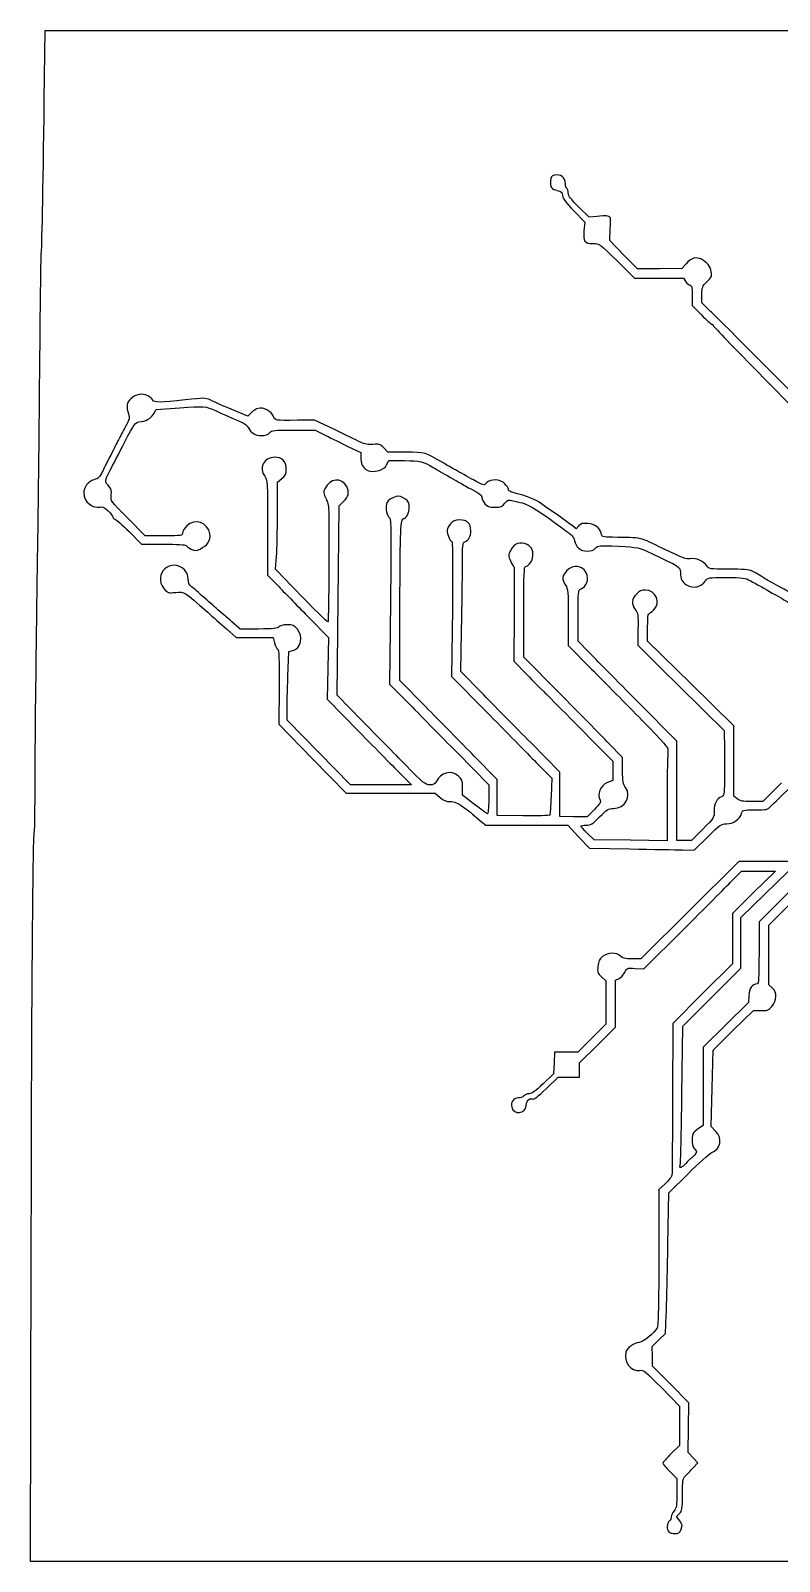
# Model space of a CAD drawing. Header units: millimetres. Extents: x 0.4 to 40.2, y 255.9 to 285.8.
# Drawn here: x 0.39 to 14.99, y 255.91 to 285.77 of the extents above; entities that cross this region are included whole.
import ezdxf

# ---------------------------------------------------------------- set-up
doc = ezdxf.new("R2010")
doc.units = ezdxf.units.MM
doc.layers.add('Layer_1', color=7, linetype='CONTINUOUS')

msp = doc.modelspace()

# ---------------------------------------------------------------- linework, layer by layer
at = {"layer": 'Layer_1', "color": 7}
for points in [[(0.653032, 284.420486), (0.671089, 285.770864), (18.80908, 285.770875), (30.751941, 285.770875)], [(10.978269, 282.254608), (11.191099, 282.036124), (11.175879, 281.868301)], [(11.424895, 282.148418), (11.275514, 282.129748), (11.072524, 282.330123)], [(13.164968, 281.2245), (13.081148, 281.13299), (12.650568, 281.12739), (12.219987, 281.12179), (11.948642, 281.399659), (11.677296, 281.677529), (11.689306, 281.906352)], [(11.819552, 281.278788), (12.158029, 280.939497), (12.637108, 280.939497), (13.116186, 280.939497), (13.160646, 280.871637)], [(13.285616, 280.606988), (13.285944, 280.410199), (13.465367, 280.226982)], [(13.644927, 280.294901), (13.475281, 280.460352), (13.475281, 280.620263)], [(14.438871, 279.2418), (15.185311, 278.48395), (15.185311, 277.948944)], [(15.348217, 277.999764), (15.348217, 278.588683), (14.58137, 279.359067)], [(2.780366, 278.292208), (2.834698, 278.380118), (3.293097, 278.414008)], [(4.689494, 278.317619), (4.621407, 278.249529), (4.38647, 278.347949)], [(5.514445, 277.980765), (5.932497, 277.980765), (6.14132, 277.87477)], [(6.298023, 277.994016), (5.920187, 278.174475), (5.592297, 278.170475)], [(6.587647, 277.655298), (6.825151, 277.541822), (6.825151, 277.427121)], [(7.707561, 277.546479), (7.351025, 277.546479), (7.271303, 277.630499)], [(7.327841, 277.303225), (7.369412, 277.383615), (7.675764, 277.383615)], [(5.199729, 276.359327), (5.198589, 276.960578), (5.285184, 277.032868)], [(6.844479, 272.317517), (6.361642, 272.809936), (6.380565, 274.654778), (6.399488, 276.499621), (6.490183, 276.585161)], [(2.98504, 275.917903), (2.619274, 275.917903), (2.282078, 276.258512)], [(2.30579, 275.998341), (2.550079, 275.755273), (2.975984, 275.755171)], [(5.006579, 276.079885), (5.006579, 275.151192), (5.230512, 274.919175)], [(11.076252, 276.111492), (11.025212, 276.055102), (10.943552, 276.115482)], [(5.349212, 275.073537), (5.162565, 275.268228), (5.181725, 275.51315)], [(7.403905, 274.630435), (7.386404, 273.023207), (7.745956, 272.6587)], [(8.084748, 272.586696), (7.58388, 273.096312), (7.58721, 274.51387)], [(8.609567, 274.491318), (8.594049, 273.173348), (9.266899, 272.4895)], [(9.815546, 274.395954), (9.806586, 273.471185), (10.059838, 273.211811)], [(10.69093, 272.85373), (10.000948, 273.548959), (10.000948, 274.434827)], [(4.204808, 274.102337), (4.393763, 273.936382), (4.753414, 273.936382), (5.113064, 273.936382), (5.142679, 273.826411)], [(4.831052, 274.099239), (4.472164, 274.099239), (4.311867, 274.238776)], [(5.824474, 274.311486), (6.194504, 273.935813), (6.181975, 273.332157), (6.169446, 272.7285), (6.789104, 272.097496)], [(10.869374, 274.325881), (10.869552, 273.778912), (11.324203, 273.317435)], [(11.269914, 273.647142), (11.059553, 273.862744), (11.059553, 274.361862)], [(15.503739, 274.300036), (15.577899, 274.221426), (15.569799, 273.705703), (15.561699, 273.189981), (16.062603, 272.689843), (16.563507, 272.189706), (16.549897, 272.024833), (16.536287, 271.859959), (16.196766, 271.517015), (15.857246, 271.17407), (15.842846, 270.445134), (15.828446, 269.716197), (15.748246, 269.641277), (15.668036, 269.566357), (14.931252, 269.565947), (14.194468, 269.565536), (13.238387, 268.61598), (12.282307, 267.666426), (12.109371, 267.666426)], [(12.228581, 274.093149), (12.223981, 273.783362), (12.679994, 273.331397)], [(14.162336, 270.786937), (14.094386, 270.840387), (14.097286, 271.526593), (14.100186, 272.2128), (13.258454, 273.037791), (12.416721, 273.862783), (12.416721, 274.130309)], [(9.176432, 272.858373), (8.772644, 273.271392), (8.789125, 274.058547)], [(5.4044, 273.17079), (5.422212, 273.662495), (5.499874, 273.679555)], [(5.23039, 272.965736), (5.22348, 272.239926), (5.881832, 271.568098), (6.540183, 270.896272), (7.408768, 270.895862), (8.277354, 270.895452), (8.369248, 270.814452)], [(13.49451, 270.197417), (13.27293, 269.973485), (13.129828, 269.973485), (12.986727, 269.973485), (12.986727, 270.941114), (12.986727, 271.908743), (12.2335, 272.670142)], [(7.611658, 271.262839), (7.814553, 271.059188), (7.220258, 271.059188), (6.625961, 271.059188), (6.006561, 271.690272), (5.38716, 272.321354), (5.386873, 272.50022)], [(13.523316, 272.499223), (13.910624, 272.119015), (13.915224, 271.758761)], [(11.377992, 270.576929), (11.236876, 270.433951), (10.971772, 270.437151), (10.706667, 270.440351), (10.706667, 270.874615), (10.706667, 271.3088), (10.143443, 271.877077)], [(11.310606, 271.951935), (11.738113, 271.519104), (11.738113, 271.332813), (11.738113, 271.146521), (11.63499, 271.105261)], [(11.928139, 271.337949), (11.928139, 271.591649), (11.654517, 271.875075)], [(8.713782, 271.675856), (9.322056, 271.057519), (9.319036, 270.77214)], [(9.990009, 270.45643), (9.485224, 270.46433), (9.485224, 270.8126), (9.485224, 271.160828), (9.03542, 271.618953)], [(10.242896, 271.496487), (10.546042, 271.187323), (10.533272, 270.838777)], [(9.039493, 270.679168), (8.809585, 270.855617), (8.808095, 271.009279)], [(12.797096, 270.819716), (12.796727, 269.96949), (12.084215, 269.97829), (11.371703, 269.98709), (11.242773, 270.111943)], [(15.027545, 271.096921), (14.661156, 270.733487), (14.44572, 270.733487)], [(9.136935, 270.373799), (9.263648, 270.272012), (10.062591, 270.272012), (10.861533, 270.272012), (11.071223, 270.048079), (11.280913, 269.824147), (12.072741, 269.809957)], [(13.095288, 269.789807), (13.326006, 269.783807), (13.583858, 270.040851)], [(14.052166, 269.17965), (14.244301, 269.37644), (14.575776, 269.37644), (14.907251, 269.37644), (14.489759, 268.964363), (14.072268, 268.552287), (14.072104, 268.061849), (14.071939, 267.571411), (13.48852, 266.987975), (12.905102, 266.404539), (12.901602, 264.965799)], [(13.084036, 265.01411), (13.100836, 266.349881), (13.668065, 266.917823), (14.235294, 267.485765), (14.235294, 267.978432), (14.235294, 268.4711), (14.698315, 268.923729), (15.161336, 269.376359), (15.373597, 269.376359), (15.585857, 269.376359), (15.087007, 268.882321), (14.588157, 268.388282), (14.588157, 267.783017)], [(14.845761, 267.101444), (14.777901, 267.160444), (14.777901, 267.741089), (14.777901, 268.321735), (15.242107, 268.78121)], [(12.176182, 267.480663), (12.339537, 267.471363), (13.099784, 268.227112)], [(11.517402, 267.316809), (11.602302, 267.237499), (11.602302, 266.814657), (11.602302, 266.391814), (11.327442, 266.119821), (11.052582, 265.847829), (10.828165, 265.847829), (10.603749, 265.847829), (10.594049, 265.63587), (10.584349, 265.423911), (10.380775, 265.228825)], [(10.443758, 265.138928), (10.669485, 265.359255), (10.877993, 265.359255), (11.0865, 265.359255), (11.0865, 265.497723), (11.0865, 265.636215), (11.439363, 265.984544), (11.792226, 266.332876), (11.792226, 266.791711), (11.792226, 267.250548), (11.860296, 267.281558)], [(14.388781, 266.946557), (14.383281, 266.811319), (13.942832, 266.378581), (13.502383, 265.945846), (13.502383, 265.179705), (13.502383, 264.413565), (13.410073, 264.356515)], [(13.742816, 264.307684), (13.657726, 264.395654), (13.675306, 265.141445), (13.692886, 265.887235), (14.087168, 266.273114), (14.48145, 266.658993), (14.620175, 266.655793)], [(12.812958, 262.093041), (12.832018, 263.10191), (13.203963, 263.474108)], [(12.75919, 263.279057), (12.633631, 263.165381), (12.633631, 261.844769)], [(40.106736, 257.602925), (40.102836, 255.913255), (34.68772, 255.913255), (14.733779, 255.913338), (0.387355, 255.913338), (0.399088, 261.932269)], [(13.307317, 257.738422), (13.397407, 257.833432), (13.303347, 257.936109), (13.209277, 258.038787), (13.214777, 258.52253), (13.220277, 259.006273), (12.866105, 259.363203), (12.511932, 259.720132), (12.509732, 259.911943), (12.507532, 260.103754), (12.63648, 260.232025), (12.765428, 260.360295), (12.779668, 260.722234)], [(12.691937, 259.295419), (13.040276, 258.939844), (13.040523, 258.555516), (13.040769, 258.171188), (12.877909, 258.014756)], [(12.850766, 257.66411), (12.986482, 257.530434), (12.986482, 257.24869)], [(13.042213, 256.704432), (12.981443, 256.786622), (13.038263, 256.847112)]]:
    msp.add_lwpolyline(points, dxfattribs=at)
msp.add_lwpolyline([(13.051163, 263.636583)], close=True, dxfattribs=at)
for points in [[(0.595554, 281.427556), (0.606622, 281.445466), (0.628455, 282.582287), (0.653032, 284.420486)], [(10.523164, 282.838459), (10.513964, 282.716589), (10.543314, 282.675436), (10.65567, 282.652638)], [(10.598104, 282.949557), (10.544164, 282.935907), (10.528794, 282.913127), (10.523164, 282.838459)], [(10.814834, 282.780061), (10.814134, 282.906279), (10.719504, 282.980271), (10.598104, 282.949557)], [(10.842394, 282.690241), (10.827464, 282.699441), (10.815064, 282.739881), (10.814834, 282.780061)], [(10.65567, 282.652638), (10.73198, 282.637158), (10.74891, 282.620508), (10.756417, 282.553558)], [(10.756417, 282.553558), (10.762817, 282.496308), (10.826857, 282.410047), (10.978269, 282.254608)], [(10.869534, 282.601981), (10.869534, 282.641301), (10.857324, 282.681011), (10.842394, 282.690241)], [(11.072524, 282.330123), (10.922077, 282.478632), (10.869534, 282.549), (10.869534, 282.601981)], [(11.637796, 282.151118), (11.602856, 282.159918), (11.507054, 282.158618), (11.424895, 282.148418)], [(11.175879, 281.868301), (11.156739, 281.657185), (11.184779, 281.618079), (11.355061, 281.618079)], [(11.689306, 281.906352), (11.700946, 282.128145), (11.699366, 282.135665), (11.637796, 282.151118)], [(11.355061, 281.618079), (11.480212, 281.618079), (11.483395, 281.615779), (11.819552, 281.278788)], [(0.568495, 279.432043), (0.578302, 280.521371), (0.590482, 281.419352), (0.595554, 281.427556)], [(13.465639, 281.31081), (13.362302, 281.36425), (13.26824, 281.33725), (13.164968, 281.2245)], [(13.656461, 281.064698), (13.638411, 281.175926), (13.579471, 281.251946), (13.465639, 281.31081)], [(13.573871, 280.873151), (13.661671, 280.955961), (13.670711, 280.976912), (13.656461, 281.064698)], [(13.160646, 280.871637), (13.185096, 280.834317), (13.223146, 280.803777), (13.245196, 280.803777)], [(13.245196, 280.803777), (13.276836, 280.803777), (13.285356, 280.762297), (13.285616, 280.606988)], [(13.475281, 280.620263), (13.475281, 280.768963), (13.482181, 280.786691), (13.573871, 280.873151)], [(13.465367, 280.226982), (13.564047, 280.126212), (13.655509, 280.043765), (13.66861, 280.043765)], [(14.58137, 279.359067), (14.159632, 279.782778), (13.738232, 280.203903), (13.644927, 280.294901)], [(13.66861, 280.043765), (13.68171, 280.043765), (13.69243, 280.033865), (13.69243, 280.021705)], [(13.69243, 280.021705), (13.69243, 280.009575), (14.028328, 279.658618), (14.438871, 279.2418)], [(0.503506, 274.01782), (0.546985, 277.114106), (0.549511, 277.324668), (0.568495, 279.432043)], [(2.339428, 278.590432), (2.258398, 278.515302), (2.246027, 278.430919), (2.295844, 278.293157)], [(2.670321, 278.646812), (2.561291, 278.703192), (2.438466, 278.682262), (2.339428, 278.590432)], [(2.771524, 278.562982), (2.763234, 278.584592), (2.717689, 278.622322), (2.670321, 278.646812)], [(3.885233, 278.568726), (3.801917, 278.608796), (3.762857, 278.608736), (3.403043, 278.567982)], [(2.295844, 278.293157), (2.323314, 278.217187), (2.317135, 278.190785), (2.23822, 278.04694)], [(2.499177, 278.137934), (2.633634, 278.151514), (2.724082, 278.201134), (2.780366, 278.292208)], [(3.403043, 278.567982), (2.913461, 278.512522), (2.791249, 278.511552), (2.771524, 278.562982)], [(3.293097, 278.414008), (3.76632, 278.448998), (3.80574, 278.445928), (3.988677, 278.359818)], [(4.38647, 278.347949), (4.128398, 278.456092), (4.022063, 278.502922), (3.885233, 278.568726)], [(3.988677, 278.359818), (4.126677, 278.294858), (4.366724, 278.188439), (4.495429, 278.135159)], [(4.823922, 278.402359), (4.787437, 278.393159), (4.726942, 278.355069), (4.689494, 278.317619)], [(5.118201, 278.255065), (5.075011, 278.352645), (4.924997, 278.427727), (4.823922, 278.402359)], [(2.23822, 278.04694), (2.189603, 277.95832), (2.128219, 277.843065), (2.101811, 277.790814)], [(2.225449, 277.750045), (2.403033, 278.094909), (2.428346, 278.13078), (2.499177, 278.137934)], [(4.495429, 278.135159), (4.55021, 278.112479), (4.610146, 278.065409), (4.62862, 278.030557)], [(4.62862, 278.030557), (4.68741, 277.919642), (4.764041, 277.872185), (4.884352, 277.872185)], [(5.047265, 277.926475), (5.092342, 277.976285), (5.130865, 277.980765), (5.514445, 277.980765)], [(5.592297, 278.170475), (5.134335, 278.164875), (5.160159, 278.160285), (5.118201, 278.255065)], [(6.807021, 277.749419), (6.734881, 277.784699), (6.505832, 277.894764), (6.298023, 277.994016)], [(1.930705, 277.183537), (1.98519, 277.286113), (2.117825, 277.541041), (2.225449, 277.750045)], [(2.101811, 277.790814), (2.075404, 277.738564), (2.006959, 277.604204), (1.949712, 277.492238)], [(4.884352, 277.872185), (4.963665, 277.872185), (5.01302, 277.888635), (5.047265, 277.926475)], [(6.14132, 277.87477), (6.256173, 277.81647), (6.45702, 277.71771), (6.587647, 277.655298)], [(7.064883, 277.699899), (6.966123, 277.688509), (6.909262, 277.699418), (6.807021, 277.749419)], [(7.271303, 277.630499), (7.198699, 277.707009), (7.180268, 277.713209), (7.064883, 277.699899)], [(1.949712, 277.492238), (1.892466, 277.380272), (1.818385, 277.232736), (1.785088, 277.164379)], [(5.139278, 277.450199), (4.937258, 277.450199), (4.828957, 277.234387), (4.952292, 277.077592)], [(5.37178, 277.217088), (5.37178, 277.368954), (5.290747, 277.450199), (5.139278, 277.450199)], [(6.825151, 277.427121), (6.825151, 277.228725), (6.974547, 277.129443), (7.180315, 277.191092)], [(7.675764, 277.383615), (7.981474, 277.383615), (8.052048, 277.366565), (8.236603, 277.248137)], [(8.440172, 277.33269), (8.063573, 277.555406), (8.094164, 277.546479), (7.707561, 277.546479)], [(1.785088, 277.164379), (1.736226, 277.064071), (1.704597, 277.034118), (1.621133, 277.009112)], [(1.91997, 276.875752), (1.828298, 276.977662), (1.828786, 276.991664), (1.930705, 277.183537)], [(5.285184, 277.032868), (5.356861, 277.092708), (5.37178, 277.124448), (5.37178, 277.217088)], [(7.180315, 277.191092), (7.252424, 277.212702), (7.29955, 277.248522), (7.327841, 277.303225)], [(8.236603, 277.248137), (8.258997, 277.233767), (8.387248, 277.160017), (8.521607, 277.084253)], [(8.67089, 277.201513), (8.588781, 277.247174), (8.484958, 277.306204), (8.440172, 277.33269)], [(8.521607, 277.084253), (8.655966, 277.008483), (8.784219, 276.935575), (8.806612, 276.922223)], [(9.021406, 277.006517), (8.910725, 277.068051), (8.752998, 277.155852), (8.67089, 277.201513)], [(1.621133, 277.009112), (1.507761, 276.975142), (1.423632, 276.865025), (1.423632, 276.750595)], [(1.959409, 276.707453), (1.970647, 276.791243), (1.961729, 276.829338), (1.91997, 276.875752)], [(4.952292, 277.077592), (5.004176, 277.011632), (5.006579, 276.967477), (5.006579, 276.079885)], [(6.121645, 276.836053), (6.089606, 276.771953), (6.092477, 276.748913), (6.146371, 276.637579)], [(6.5493, 276.876433), (6.449833, 277.063189), (6.224537, 277.041919), (6.121645, 276.836053)], [(6.490183, 276.585161), (6.586928, 276.676401), (6.605942, 276.770084), (6.5493, 276.876433)], [(8.806612, 276.922223), (8.829006, 276.908873), (8.908399, 276.865333), (8.983043, 276.825473)], [(8.983043, 276.825473), (9.157398, 276.732363), (9.18642, 276.708052), (9.187521, 276.654211)], [(9.273539, 276.949077), (9.222724, 276.894537), (9.222216, 276.894647), (9.021406, 277.006517)], [(9.635786, 276.931907), (9.549633, 277.024867), (9.35284, 277.034194), (9.273539, 276.949077)], [(9.702348, 276.825164), (9.702348, 276.844374), (9.672397, 276.892404), (9.635786, 276.931907)], [(9.749848, 276.776594), (9.723721, 276.784094), (9.702348, 276.805954), (9.702348, 276.825164)], [(1.423632, 276.750595), (1.423632, 276.585995), (1.596041, 276.439866), (1.74438, 276.478738)], [(1.74438, 276.478738), (1.792273, 276.491288), (1.829279, 276.473338), (1.899592, 276.403358)], [(2.282078, 276.258512), (1.946021, 276.598), (1.944931, 276.599516), (1.959409, 276.707453)], [(6.146371, 276.637579), (6.206836, 276.512674), (6.207305, 276.502205), (6.202635, 275.380867)], [(7.326004, 276.536074), (7.305085, 276.440834), (7.332764, 276.311234), (7.382899, 276.269622)], [(7.449912, 276.657968), (7.371985, 276.624208), (7.338023, 276.590798), (7.326004, 276.536074)], [(7.652342, 276.659168), (7.563278, 276.701638), (7.550469, 276.701568), (7.449912, 276.657968)], [(7.764415, 276.523251), (7.751483, 276.592191), (7.724704, 276.624661), (7.652342, 276.659168)], [(7.667, 276.257267), (7.734563, 276.278707), (7.78464, 276.415442), (7.764415, 276.523251)], [(9.187521, 276.654211), (9.188002, 276.629911), (9.213823, 276.579501), (9.244867, 276.542176)], [(9.244867, 276.542176), (9.291238, 276.486426), (9.325442, 276.474316), (9.43654, 276.474316)], [(9.43654, 276.474316), (9.552875, 276.474316), (9.580439, 276.485186), (9.633818, 276.552136)], [(9.633818, 276.552136), (9.690776, 276.623566), (9.703371, 276.627656), (9.787319, 276.601926)], [(10.350532, 276.539378), (10.2174, 276.632838), (10.129661, 276.667485), (9.749848, 276.776594)], [(9.787319, 276.601926), (9.837618, 276.586506), (9.923917, 276.566326), (9.979094, 276.557086)], [(9.979094, 276.557086), (10.067344, 276.542296), (10.391677, 276.345482), (10.602624, 276.178712)], [(10.943552, 276.115482), (10.839965, 276.192062), (10.548444, 276.400445), (10.350532, 276.539378)], [(1.899592, 276.403358), (1.950371, 276.352838), (1.992305, 276.296234), (1.992779, 276.277573)], [(1.992779, 276.277573), (1.993261, 276.258913), (2.00891, 276.243143), (2.027571, 276.242523)], [(2.027571, 276.242523), (2.046232, 276.241911), (2.17143, 276.132028), (2.30579, 275.998341)], [(3.881883, 275.953579), (3.845844, 276.178943), (3.588282, 276.268124), (3.430148, 276.10999)], [(5.181725, 275.51315), (5.192263, 275.647859), (5.200364, 276.028638), (5.199729, 276.359327)], [(7.382899, 276.269622), (7.415717, 276.242392), (7.41882, 276.00021), (7.403905, 274.630435)], [(7.58721, 274.51387), (7.59097, 276.111704), (7.5966, 276.234923), (7.667, 276.257267)], [(8.744762, 276.226045), (8.659547, 276.223845), (8.618359, 276.205925), (8.570606, 276.150405)], [(8.968635, 276.015443), (8.969775, 276.16213), (8.897573, 276.230052), (8.744762, 276.226045)], [(3.350806, 275.974273), (3.350806, 275.919993), (3.337226, 275.917903), (2.98504, 275.917903)], [(3.430148, 276.10999), (3.386507, 276.06635), (3.350806, 276.00528), (3.350806, 275.974273)], [(3.690968, 275.658631), (3.834934, 275.726951), (3.901643, 275.830008), (3.881883, 275.953579)], [(8.570606, 276.150405), (8.536208, 276.110415), (8.508062, 276.055765), (8.508062, 276.02897)], [(8.508062, 276.02897), (8.508062, 275.95101), (8.565032, 275.809287), (8.596372, 275.809287)], [(8.854139, 275.801673), (8.93197, 275.830873), (8.96772, 275.897623), (8.968635, 276.015443)], [(10.602624, 276.178712), (10.642454, 276.147222), (10.741935, 276.074455), (10.823698, 276.017)], [(10.823698, 276.017), (10.93338, 275.93993), (10.976776, 275.890452), (10.989206, 275.828302)], [(11.252756, 276.155832), (11.150659, 276.165632), (11.117781, 276.157332), (11.076252, 276.111492)], [(11.508115, 275.965489), (11.479895, 276.078036), (11.393692, 276.14229), (11.252756, 276.155832)], [(11.73425, 275.888069), (11.531527, 275.890769), (11.526408, 275.892569), (11.508115, 275.965489)], [(12.726096, 275.664241), (12.25629, 275.895257), (12.322998, 275.880203), (11.73425, 275.888069)], [(2.975984, 275.755171), (3.232527, 275.755106), (3.408607, 275.744191), (3.418784, 275.727731)], [(3.418784, 275.727731), (3.428074, 275.712691), (3.472635, 275.681281), (3.517803, 275.657931)], [(3.517803, 275.657931), (3.592446, 275.619331), (3.60822, 275.619401), (3.690968, 275.658631)], [(8.596372, 275.809287), (8.616381, 275.809287), (8.62038, 275.409672), (8.609567, 274.491318)], [(8.806123, 275.314777), (8.806604, 275.736347), (8.811453, 275.785655), (8.854139, 275.801673)], [(9.746668, 275.637137), (9.697871, 275.537667), (9.69777, 275.529765), (9.743998, 275.427235)], [(10.066402, 275.748028), (9.932809, 275.811738), (9.811719, 275.769738), (9.746668, 275.637137)], [(10.172068, 275.480803), (10.201818, 275.602517), (10.162368, 275.702262), (10.066402, 275.748028)], [(10.989206, 275.828302), (11.016036, 275.69414), (11.104566, 275.619311), (11.236461, 275.619311)], [(11.236461, 275.619311), (11.316521, 275.619311), (11.364575, 275.635781), (11.400583, 275.675571)], [(11.400583, 275.675571), (11.449313, 275.729411), (11.468453, 275.730991), (11.845869, 275.712351)], [(11.845869, 275.712351), (12.238602, 275.692951), (12.241307, 275.692371), (12.498099, 275.572428)], [(13.24867, 275.469103), (13.17163, 275.454643), (13.091448, 275.484593), (12.726096, 275.664241)], [(3.390751, 275.246007), (3.139114, 275.517386), (2.751215, 275.168477), (2.989598, 274.885179)], [(6.202635, 275.380867), (6.200055, 274.75895), (6.191825, 274.24401), (6.184373, 274.236557)], [(8.789125, 274.058547), (8.798185, 274.491482), (8.805838, 275.056785), (8.806123, 275.314777)], [(9.743998, 275.427235), (9.770422, 275.368635), (9.799347, 275.3207), (9.808276, 275.320708)], [(9.808276, 275.320708), (9.817206, 275.320715), (9.820477, 274.904576), (9.815546, 274.395954)], [(10.000948, 274.434827), (10.000948, 275.158799), (10.007648, 275.320694), (10.037458, 275.320694)], [(10.037458, 275.320694), (10.085788, 275.320694), (10.152257, 275.399754), (10.172068, 275.480803)], [(11.217978, 275.193567), (11.136618, 275.346317), (10.972758, 275.36546), (10.844494, 275.237197)], [(12.498099, 275.572428), (13.024303, 275.32665), (13.054224, 275.307099), (13.057307, 275.207052)], [(13.569301, 275.332066), (13.507491, 275.426396), (13.359098, 275.489819), (13.24867, 275.469103)], [(13.998398, 275.266376), (13.620199, 275.266581), (13.611345, 275.267876), (13.569301, 275.332066)], [(3.459416, 275.07143), (3.459416, 275.14136), (3.438519, 275.194492), (3.390751, 275.246007)], [(3.512688, 274.933592), (3.476063, 274.959242), (3.459416, 275.002312), (3.459416, 275.07143)], [(6.184373, 274.236557), (6.172307, 274.224487), (5.939373, 274.457934), (5.349212, 275.073537)], [(10.844494, 275.237197), (10.747524, 275.140227), (10.740047, 275.067853), (10.815264, 274.95428)], [(11.107053, 274.877636), (11.228101, 274.920076), (11.281951, 275.073452), (11.217978, 275.193567)], [(13.057307, 275.207052), (13.061607, 275.067651), (13.088547, 275.01068), (13.174049, 274.96017)], [(13.174049, 274.96017), (13.306528, 274.88191), (13.461805, 274.91544), (13.543361, 275.03991)], [(13.543361, 275.03991), (13.583671, 275.10144), (13.597261, 275.10358), (13.946622, 275.10358)], [(13.946622, 275.10358), (14.270874, 275.10358), (14.319502, 275.09728), (14.418125, 275.04251)], [(14.452422, 275.230476), (14.405582, 275.255146), (14.264983, 275.266266), (13.998398, 275.266376)], [(14.418125, 275.04251), (14.670352, 274.902425), (15.064231, 274.678832), (15.155339, 274.624016)], [(14.696712, 275.087085), (14.653332, 275.119235), (14.563115, 275.172185), (14.452422, 275.230476)], [(14.977686, 274.93042), (14.845543, 274.99999), (14.719105, 275.070492), (14.696712, 275.087085)], [(2.989598, 274.885179), (3.059608, 274.801979), (3.06912, 274.798959), (3.218374, 274.812489)], [(3.218374, 274.812489), (3.391494, 274.828189), (3.377232, 274.837079), (3.839422, 274.42543)], [(3.712805, 274.762407), (3.632041, 274.836036), (3.541987, 274.913069), (3.512688, 274.933592)], [(4.005611, 274.503422), (3.925333, 274.572235), (3.793571, 274.688777), (3.712805, 274.762407)], [(5.230512, 274.919175), (5.353674, 274.791565), (5.620957, 274.518105), (5.824474, 274.311486)], [(10.815264, 274.95428), (10.864574, 274.87982), (10.869214, 274.826049), (10.869374, 274.325881)], [(11.059553, 274.361862), (11.059553, 274.812773), (11.064153, 274.862589), (11.107053, 274.877636)], [(12.197491, 274.779935), (12.102651, 274.685095), (12.095633, 274.588957), (12.175661, 274.480719)], [(12.367414, 274.859275), (12.303494, 274.859275), (12.253484, 274.835925), (12.197491, 274.779935)], [(12.532361, 274.466796), (12.685659, 274.608942), (12.580451, 274.859275), (12.367414, 274.859275)], [(15.338271, 274.721139), (15.272091, 274.766669), (15.109829, 274.860847), (14.977686, 274.93042)], [(3.839422, 274.42543), (3.936459, 274.339), (4.100883, 274.193612), (4.204808, 274.102337)], [(4.311867, 274.238776), (4.223704, 274.31552), (4.085888, 274.434611), (4.005611, 274.503422)], [(12.175661, 274.480719), (12.227111, 274.411129), (12.232691, 274.370311), (12.228581, 274.093149)], [(12.416721, 274.130309), (12.416721, 274.277449), (12.426021, 274.397836), (12.437361, 274.397836)], [(12.437361, 274.397836), (12.448711, 274.397836), (12.491461, 274.428866), (12.532361, 274.466796)], [(5.22373, 274.139949), (5.196811, 274.107519), (5.11695, 274.099239), (4.831052, 274.099239)], [(5.387501, 274.180669), (5.305077, 274.180669), (5.245158, 274.165769), (5.22373, 274.139949)], [(5.587752, 274.097159), (5.527298, 274.168999), (5.499321, 274.180669), (5.387501, 274.180669)], [(5.499874, 273.679555), (5.657254, 273.714115), (5.707828, 273.954456), (5.587752, 274.097159)], [(0.474412, 271.103853), (0.475025, 271.609267), (0.488102, 272.920553), (0.503506, 274.01782)], [(5.142679, 273.826411), (5.158968, 273.765931), (5.186919, 273.710838), (5.204797, 273.703993)], [(5.204797, 273.703993), (5.229164, 273.694693), (5.235571, 273.509811), (5.23039, 272.965736)], [(12.2335, 272.670142), (11.819226, 273.088912), (11.385612, 273.528562), (11.269914, 273.647142)], [(10.059838, 273.211811), (10.199126, 273.069156), (10.328638, 272.938697), (10.347643, 272.921903)], [(11.324203, 273.317435), (11.57426, 273.063623), (12.015254, 272.616005), (12.304188, 272.322728)], [(12.679994, 273.331397), (12.930801, 273.082816), (13.310296, 272.708338), (13.523316, 272.499223)], [(5.386873, 272.50022), (5.386719, 272.5986), (5.394603, 272.900353), (5.4044, 273.17079)], [(10.347643, 272.921903), (10.381973, 272.891563), (10.491177, 272.781568), (11.310606, 271.951935)], [(7.745956, 272.6587), (7.943709, 272.458222), (8.379231, 272.015942), (8.713782, 271.675856)], [(10.143443, 271.877077), (9.83367, 272.189631), (9.398515, 272.631214), (9.176432, 272.858373)], [(11.654517, 271.875075), (11.504035, 272.030959), (11.07042, 272.471354), (10.69093, 272.85373)], [(7.701742, 271.442146), (7.495808, 271.65277), (7.110039, 272.046686), (6.844479, 272.317517)], [(9.03542, 271.618953), (8.788028, 271.870923), (8.360226, 272.306407), (8.084748, 272.586696)], [(9.266899, 272.4895), (9.636967, 272.113384), (10.076165, 271.666527), (10.242896, 271.496487)], [(12.304188, 272.322728), (12.742336, 271.877995), (12.826864, 271.779577), (12.813496, 271.72972)], [(6.789104, 272.097496), (7.129917, 271.750444), (7.500066, 271.374848), (7.611658, 271.262839)], [(12.813496, 271.72972), (12.804696, 271.69684), (12.797296, 271.28734), (12.797096, 270.819716)], [(13.915224, 271.758761), (13.917724, 271.560622), (13.917524, 271.274132), (13.914699, 271.122118)], [(8.169009, 271.059194), (8.085397, 271.059194), (8.03895, 271.097254), (7.701742, 271.442146)], [(8.293432, 271.120264), (8.270019, 271.074984), (8.237835, 271.059194), (8.169009, 271.059194)], [(8.723113, 271.23321), (8.580622, 271.353108), (8.387605, 271.302371), (8.293432, 271.120264)], [(8.808095, 271.009279), (8.806784, 271.14668), (8.797786, 271.170375), (8.723113, 271.23321)], [(11.986259, 271.005588), (11.936619, 271.072738), (11.928139, 271.121191), (11.928139, 271.337949)], [(13.914699, 271.122118), (13.910099, 270.87072), (13.904619, 270.84415), (13.854589, 270.828269)], [(0.462728, 270.167409), (0.468553, 270.177009), (0.473817, 270.598439), (0.474412, 271.103853)], [(8.369248, 270.814452), (8.438391, 270.753512), (8.487891, 270.733452), (8.569186, 270.733452)], [(10.533272, 270.838777), (10.526272, 270.647077), (10.514722, 270.480839), (10.507652, 270.46936)], [(11.63499, 271.105261), (11.49264, 271.048301), (11.421174, 270.874465), (11.493309, 270.760622)], [(11.753682, 270.597815), (11.973748, 270.597815), (12.110488, 270.837559), (11.986259, 271.005588)], [(13.854589, 270.828269), (13.766999, 270.800469), (13.710788, 270.688959), (13.713571, 270.548523)], [(14.826046, 270.648294), (14.866886, 270.691014), (15.037395, 270.857524), (15.204946, 271.018322)], [(8.569186, 270.733452), (8.650191, 270.733452), (8.712105, 270.708532), (8.816583, 270.633872)], [(8.816583, 270.633872), (8.893227, 270.579102), (8.96815, 270.521087), (8.983079, 270.504941)], [(9.292704, 270.494748), (9.279886, 270.499148), (9.16594, 270.582128), (9.039493, 270.679168)], [(9.319036, 270.77214), (9.317376, 270.615181), (9.305522, 270.490355), (9.292704, 270.494748)], [(11.493309, 270.760622), (11.512909, 270.729682), (11.485209, 270.685562), (11.377992, 270.576929)], [(11.480277, 270.434955), (11.625559, 270.581769), (11.652496, 270.597815), (11.753682, 270.597815)], [(13.713571, 270.548523), (13.715971, 270.424606), (13.710371, 270.415613), (13.49451, 270.197417)], [(14.44572, 270.733487), (14.272511, 270.733487), (14.216966, 270.743967), (14.162336, 270.786937)], [(14.246423, 270.502684), (14.263033, 270.568874), (14.269753, 270.570624), (14.50763, 270.570624)], [(14.50763, 270.570624), (14.740887, 270.570624), (14.755099, 270.574124), (14.826046, 270.648294)], [(8.983079, 270.504941), (8.998007, 270.488801), (9.067243, 270.429781), (9.136935, 270.373799)], [(10.507652, 270.46936), (10.500552, 270.45788), (10.267641, 270.45206), (9.990009, 270.45643)], [(11.113842, 270.254445), (11.113842, 270.264145), (11.160032, 270.272095), (11.216479, 270.272095)], [(11.242773, 270.111943), (11.171863, 270.180613), (11.113842, 270.244738), (11.113842, 270.254445)], [(11.216479, 270.272095), (11.305919, 270.272095), (11.339834, 270.293035), (11.480277, 270.434955)], [(13.583858, 270.040851), (13.826265, 270.282424), (13.848508, 270.297865), (13.954995, 270.298506)], [(13.954995, 270.298506), (14.085647, 270.299338), (14.218787, 270.392576), (14.246423, 270.502684)], [(0.399088, 261.932269), (0.409556, 267.301835), (0.431297, 270.115507), (0.462728, 270.167409)], [(12.072741, 269.809957), (12.508247, 269.802157), (12.968393, 269.793087), (13.095288, 269.789807)], [(13.099784, 268.227112), (13.51792, 268.642774), (13.946492, 269.071417), (14.052166, 269.17965)], [(11.538272, 267.709586), (11.479492, 267.661506), (11.457262, 267.615816), (11.446592, 267.521117)], [(11.887298, 267.720716), (11.817128, 267.798256), (11.639763, 267.792596), (11.538272, 267.709586)], [(12.109371, 267.666426), (11.970898, 267.666426), (11.926634, 267.677246), (11.887298, 267.720716)], [(14.588157, 267.783017), (14.588157, 267.284552), (14.581457, 267.177752), (14.550447, 267.177752)], [(11.446592, 267.521117), (11.433782, 267.407502), (11.440192, 267.388892), (11.517402, 267.316809)], [(11.860296, 267.281558), (11.897736, 267.298608), (11.947366, 267.352488), (11.970594, 267.401273)], [(11.970594, 267.401273), (12.012274, 267.488813), (12.014974, 267.489853), (12.176182, 267.480663)], [(14.550447, 267.177752), (14.459917, 267.177752), (14.394326, 267.083942), (14.388781, 266.946557)], [(14.836261, 266.739213), (14.939975, 266.855288), (14.944187, 267.015865), (14.845761, 267.101444)], [(14.620175, 266.655793), (14.743794, 266.652993), (14.767325, 266.662093), (14.836261, 266.739213)], [(10.380775, 265.228825), (10.233994, 265.088165), (10.157303, 265.033711), (10.10588, 265.033635)], [(10.164684, 264.932551), (10.204374, 264.922171), (10.275845, 264.975031), (10.443758, 265.138928)], [(9.889827, 264.952105), (9.799022, 264.952105), (9.743672, 264.871115), (9.768063, 264.773928)], [(10.000769, 264.992815), (9.982183, 264.970425), (9.93226, 264.952105), (9.889827, 264.952105)], [(10.10588, 265.033635), (10.06665, 265.033577), (10.01935, 265.015205), (10.000769, 264.992815)], [(10.050671, 264.803018), (10.062641, 264.908867), (10.098681, 264.949811), (10.164684, 264.932551)], [(12.901602, 264.965799), (12.899702, 264.174493), (12.895102, 263.496836), (12.891442, 263.459896)], [(13.051206, 263.636588), (13.060006, 263.659548), (13.074786, 264.279436), (13.084036, 265.01411)], [(9.768063, 264.773928), (9.807318, 264.617528), (10.03231, 264.640685), (10.050671, 264.803018)], [(13.3015, 264.257075), (13.26718, 264.167635), (13.28546, 264.001757), (13.33512, 263.952099)], [(13.410073, 264.356515), (13.359303, 264.325135), (13.310443, 264.280395), (13.3015, 264.257075)], [(13.657706, 263.880702), (13.843901, 263.958992), (13.884256, 264.161451), (13.742816, 264.307684)], [(13.33512, 263.952099), (13.38354, 263.903679), (13.38318, 263.900089), (13.32285, 263.829953)], [(13.15893, 263.676263), (13.08611, 263.589713), (13.02447, 263.567024), (13.051163, 263.636583)], [(13.24407, 263.757693), (13.23497, 263.757693), (13.19661, 263.721053), (13.15893, 263.676263)], [(13.203963, 263.474108), (13.408532, 263.678819), (13.612717, 263.861786), (13.657706, 263.880702)], [(13.32285, 263.829953), (13.28867, 263.790213), (13.25321, 263.757693), (13.24407, 263.757693)], [(12.891442, 263.459896), (12.887442, 263.419936), (12.833882, 263.346679), (12.75919, 263.279057)], [(12.779668, 260.722234), (12.787468, 260.921299), (12.802478, 261.538162), (12.812958, 262.093041)], [(12.633631, 261.844769), (12.633631, 260.976197), (12.623931, 260.50597), (12.605191, 260.471022)], [(12.605191, 260.471022), (12.549261, 260.366506), (12.330309, 260.189169), (12.252367, 260.185249)], [(12.252367, 260.185249), (12.152019, 260.180249), (12.013703, 260.079582), (11.992839, 259.996452)], [(11.992839, 259.996452), (11.945289, 259.806995), (12.089879, 259.613755), (12.260455, 259.638791)], [(12.260455, 259.638791), (12.336835, 259.650001), (12.371927, 259.622081), (12.691937, 259.295419)], [(12.877909, 258.014756), (12.788339, 257.928716), (12.715049, 257.844701), (12.715049, 257.828054)], [(12.715049, 257.828054), (12.715049, 257.811404), (12.776119, 257.737634), (12.850766, 257.66411)], [(13.156153, 257.580355), (13.189743, 257.615035), (13.257766, 257.68617), (13.307317, 257.738422)], [(13.095083, 257.212445), (13.095083, 257.491802), (13.100183, 257.522565), (13.156153, 257.580355)], [(12.986482, 257.24869), (12.986482, 257.008048), (12.978582, 256.956879), (12.932192, 256.897932)], [(13.038263, 256.847112), (13.088973, 256.901092), (13.095083, 256.940422), (13.095083, 257.212445)], [(12.877902, 256.781615), (12.877902, 256.755595), (12.859582, 256.719105), (12.837192, 256.700525)], [(12.932192, 256.897932), (12.902332, 256.859982), (12.877902, 256.807632), (12.877902, 256.781615)], [(12.837192, 256.700525), (12.788382, 256.660015), (12.783552, 256.534306), (12.829092, 256.488808)], [(12.829092, 256.488808), (12.847012, 256.470888), (12.900492, 256.456238), (12.947944, 256.456238)], [(12.947944, 256.456238), (13.018584, 256.456238), (13.040454, 256.471288), (13.068603, 256.539238)], [(13.068603, 256.539238), (13.099303, 256.613338), (13.096463, 256.631048), (13.042213, 256.704432)]]:
    msp.add_open_spline(points, degree=3, dxfattribs=at)

doc.saveas('drawing.dxf')
